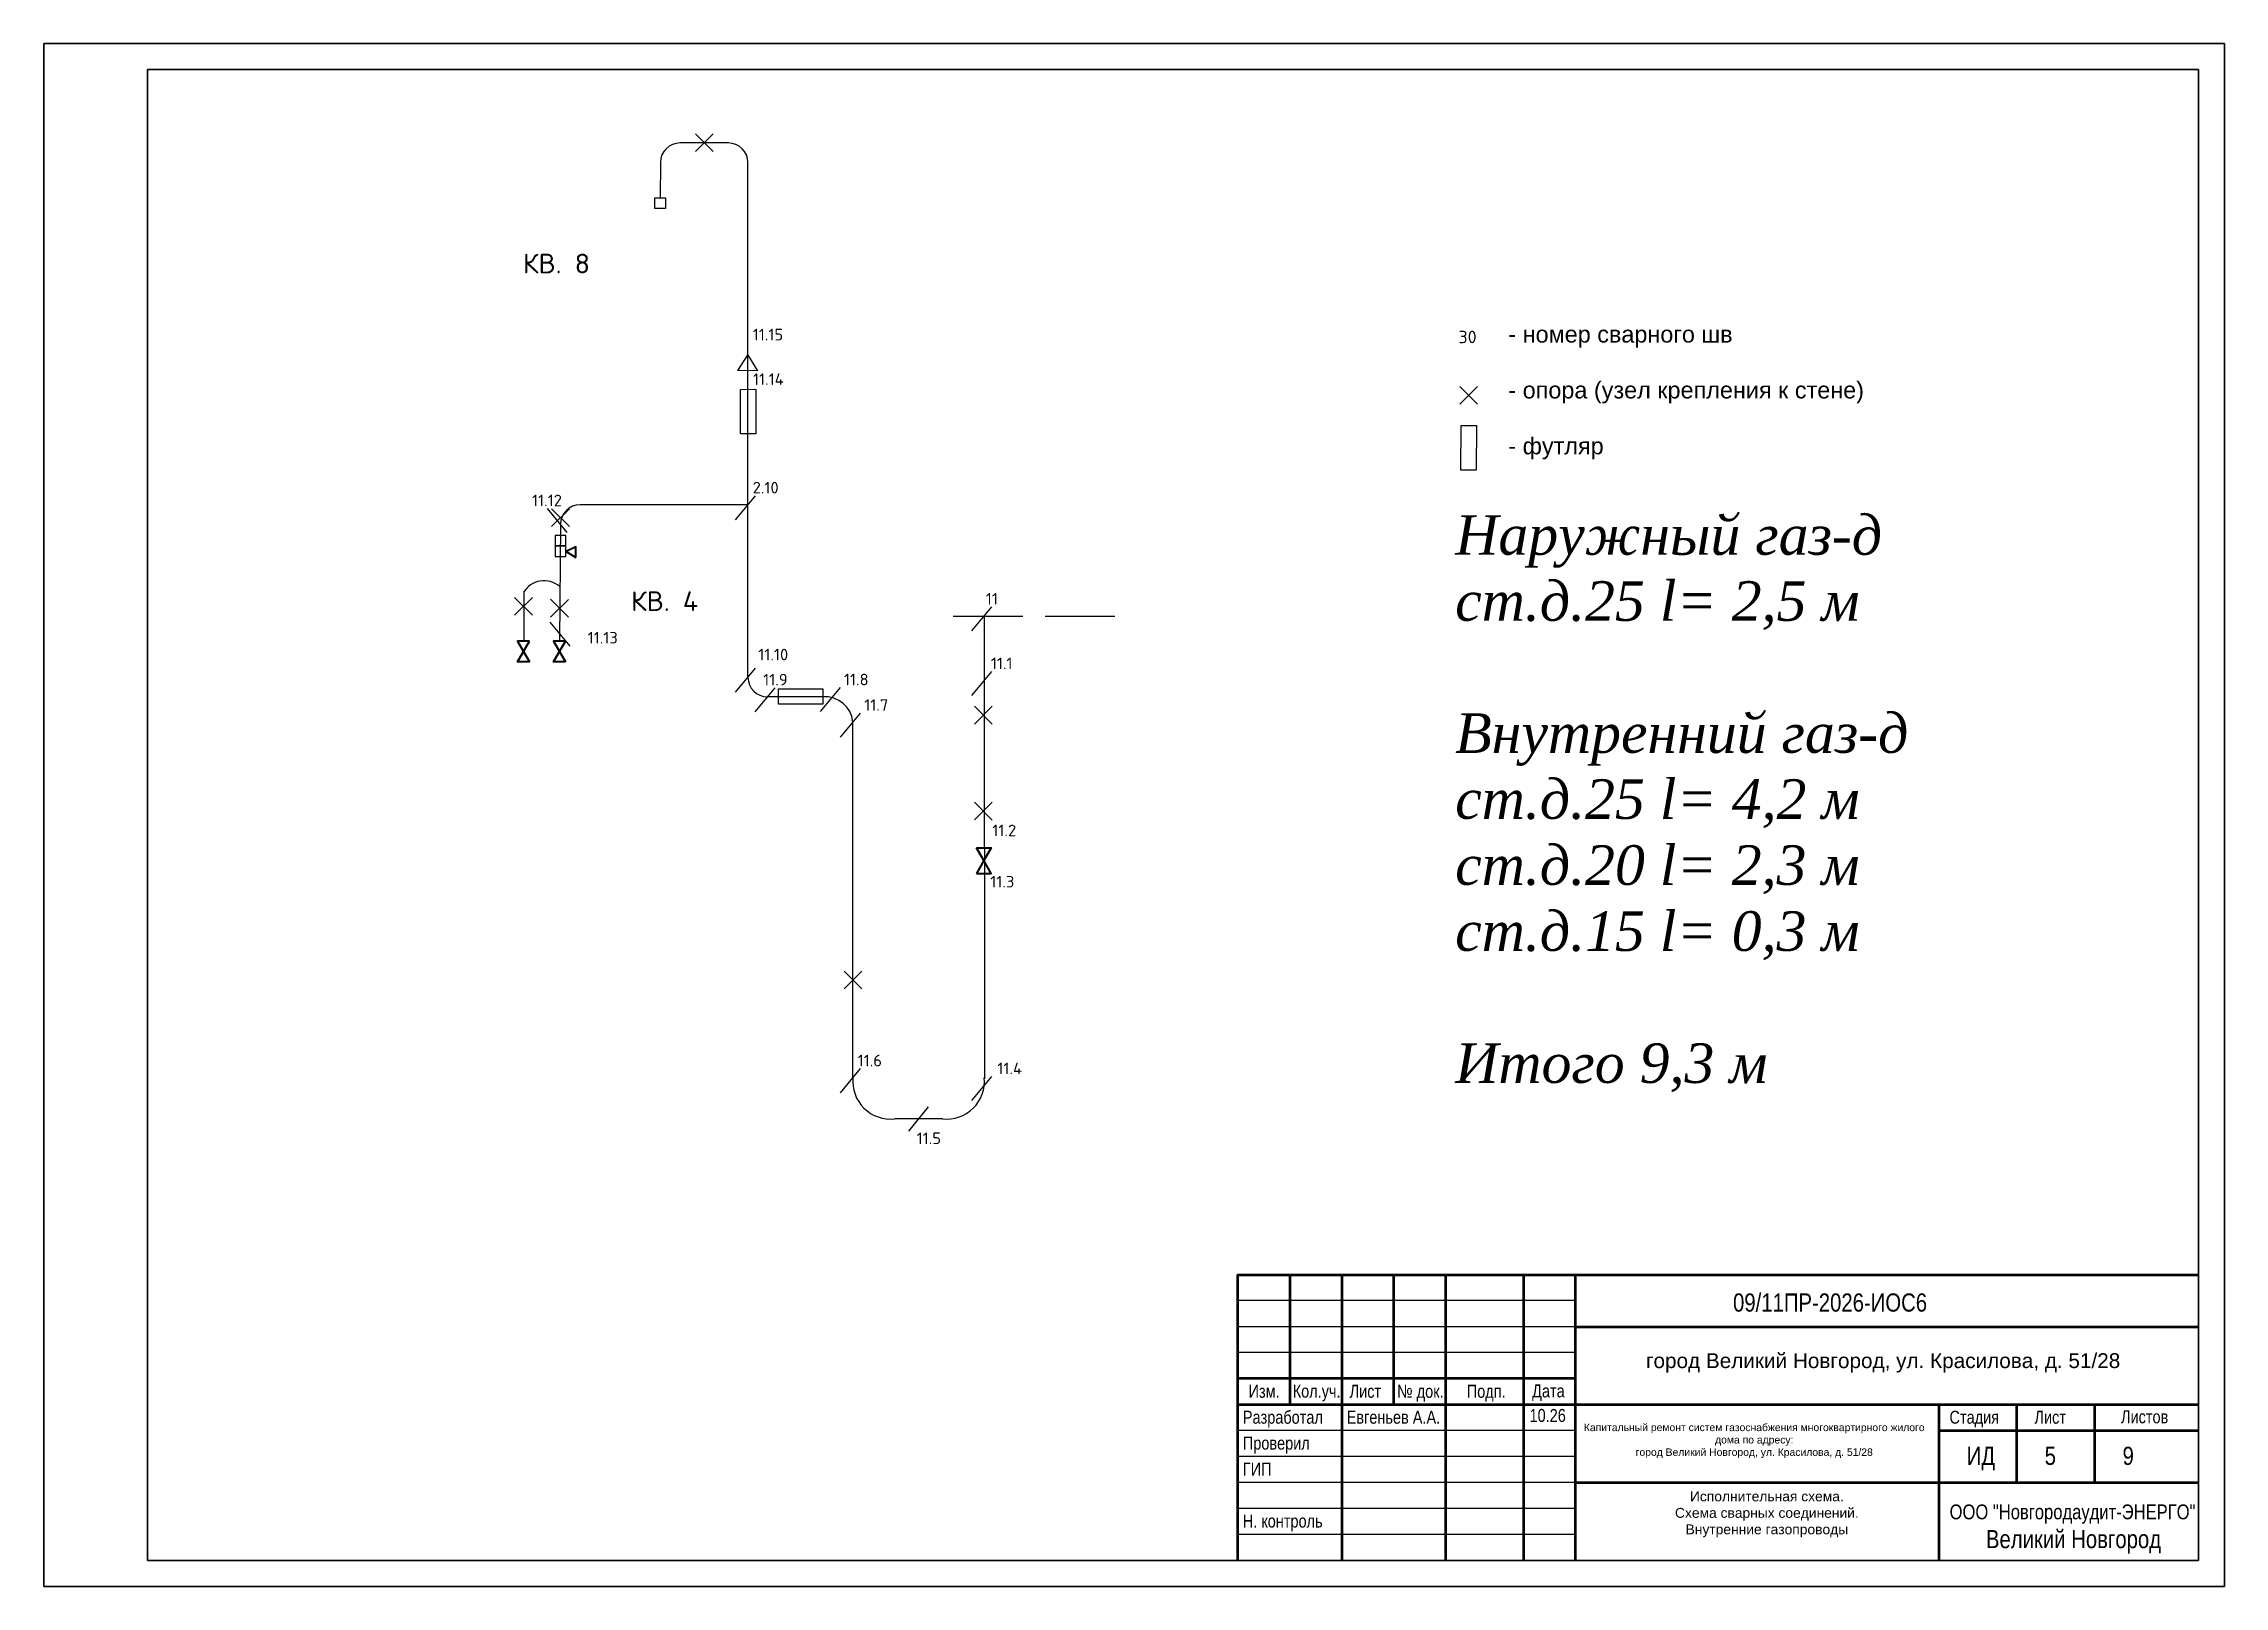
# Model space of a CAD drawing. Header units: inches. Extents: x -18856 to -7743, y 17097 to 24956.
import ezdxf
from ezdxf.enums import TextEntityAlignment as Align

# ---------------------------------------------------------------- set-up
doc = ezdxf.new("R2010")
doc.units = ezdxf.units.IN
doc.header["$MEASUREMENT"] = 0
doc.linetypes.add('ACAD_ISO02W100', pattern=[15, 12, -3])
doc.layers.get('0').update_dxf_attribs({"true_color": 0x000000})
for name, color, linetype, lineweight in [('анп Рамка жирная', 7, 'Continuous', 50), ('ГП_Таbлицы', 7, 'Continuous', 50), ('Трубы', 7, 'Continuous', 40)]:
    doc.layers.add(name, color=color, linetype=linetype, lineweight=lineweight)
doc.styles.add('ISO', font='arial.ttf')
doc.styles.add('PROFIL', font='simplex.shx')
doc.styles.get("Standard").update_dxf_attribs({"font": 'arial.ttf'})

msp = doc.modelspace()

# ---------------------------------------------------------------- linework, layer by layer
at = {"color": 18, "true_color": 0x000000}
for p, q in [((-15367, 24450), (-15613, 24450)), ((-15713, 24350), (-15714, 24171)), ((-15267, 23843), (-15267, 24350)), ((-15267, 22607), (-15267, 23843)), ((-15267, 22607), (-16122, 22607)), ((-15267, 21729), (-15267, 22607)), ((-16410, 22160), (-16410, 21914)), ((-14222, 22039), (-13866, 22039)), ((-14064, 22038), (-14062, 19683)), ((-13753, 22039), (-13398, 22039)), ((-14885, 21629), (-15167, 21629)), ((-14732, 19689), (-14732, 21500)), ((-14276, 19479), (-14519, 19479))]:
    msp.add_line(p, q, dxfattribs=at)
at = {"color": 0}
for p, q in [((-15535, 24406), (-15444, 24496)), ((-15535, 24496), (-15444, 24406)), ((-15267, 23372), (-15320, 23291)), ((-15217, 23289), (-15267, 23372)), ((-15217, 23289), (-15320, 23291)), ((-11640, 23120), (-11549, 23210)), ((-11640, 23210), (-11549, 23120)), ((-16188, 22466), (-16289, 22588)), ((-16177, 22496), (-16268, 22586)), ((-16177, 22586), (-16268, 22496)), ((-15330, 22530), (-15229, 22653)), ((-16222, 22508), (-16228, 21914)), ((-16365, 22044), (-16456, 22135)), ((-16365, 22135), (-16456, 22044)), ((-16182, 22035), (-16273, 22126)), ((-16182, 22125), (-16273, 22035)), ((-16173, 21887), (-16275, 22009)), ((-14127, 21965), (-14025, 22087)), ((-15330, 21653), (-15229, 21775)), ((-15230, 21553), (-15129, 21675)), ((-14897, 21554), (-14795, 21677)), ((-14127, 21636), (-14025, 21758)), ((-14112, 21490), (-14022, 21581)), ((-14112, 21581), (-14022, 21490)), ((-14796, 21423), (-14694, 21546)), ((-14112, 21002), (-14022, 21092)), ((-14112, 21092), (-14022, 21001)), ((-14777, 20141), (-14687, 20232)), ((-14777, 20232), (-14687, 20141)), ((-14796, 19612), (-14694, 19735)), ((-14126, 19572), (-14024, 19695)), ((-14448, 19417), (-14347, 19540))]:
    msp.add_line(p, q, dxfattribs=at)
for points in [[(-15741, 24171), (-15687, 24171), (-15687, 24117), (-15741, 24117)], [(-15305, 22969), (-15305, 23195), (-15227, 23196), (-15227, 22969)], [(-11634, 22784), (-11633, 23011), (-11555, 23011), (-11556, 22784)], [(-16195, 22451), (-16249, 22451), (-16249, 22397), (-16195, 22397)], [(-16195, 22397), (-16249, 22397), (-16249, 22343), (-16195, 22343)], [(-14885, 21591), (-15112, 21591), (-15112, 21669), (-14885, 21669)]]:
    msp.add_lwpolyline(points, close=True, dxfattribs=at)
at = {"color": 0, "lineweight": 40}
for points in [[(-16144, 22338), (-16144, 22393), (-16194, 22369)], [(-16381, 21913), (-16442, 21913), (-16411, 21860)], [(-16197, 21913), (-16258, 21913), (-16228, 21860)], [(-16381, 21807), (-16442, 21807), (-16411, 21860)], [(-16197, 21807), (-16258, 21807), (-16228, 21860)], [(-14103, 20860), (-14027, 20860), (-14065, 20795)], [(-14103, 20729), (-14027, 20729), (-14065, 20795)]]:
    msp.add_lwpolyline(points, close=True, dxfattribs=at)
at = {"color": 18, "true_color": 0x000000}
for centre, radius, start, end in [((-15613, 24350), 100, 90, 180), ((-15367, 24350), 100, 0, 90), ((-16122, 22507), 100, 90, 179.4912), ((-15167, 21729), 100, 180, 270), ((-14875, 21486), 143, 5.5216, 93.8913), ((-14541, 19670), 192, 174.4405, 276.4466), ((-14254, 19670), 192, 263.5534, 5.5595)]:
    msp.add_arc(centre, radius, start, end, dxfattribs=at)
at = {"color": 0}
msp.add_arc((-16306, 22098), 122, 50.1302, 148.9091, dxfattribs=at)
at = {"layer": 'анп Рамка жирная', "color": 7, "lineweight": 30, "ltscale": 0.001}
for p, q in [((-18856, 24956), (-7743, 24956)), ((-18856, 17097), (-18856, 24956)), ((-7743, 24956), (-18856, 24956)), ((-7743, 24956), (-7743, 17097)), ((-18327, 17230), (-18327, 24824)), ((-18327, 24824), (-7875, 24824)), ((-7875, 24824), (-7875, 17230)), ((-7875, 17230), (-18327, 17230)), ((-7743, 17097), (-18856, 17097))]:
    msp.add_line(p, q, dxfattribs=at)
at = {"layer": 'анп Рамка жирная', "color": 0, "lineweight": 30, "ltscale": 0.001}
msp.add_line((-7743, 17097), (-7743, 24956), dxfattribs=at)
at = {"layer": 'ГП_Таbлицы', "color": 7}
for p, q in [((-12506, 18685), (-12506, 18023)), ((-12241, 18685), (-12241, 17230)), ((-11977, 18685), (-11977, 18023)), ((-11712, 18685), (-11712, 17230)), ((-11315, 18685), (-11315, 17230)), ((-11051, 18685), (-11051, 17230)), ((-11051, 18420), (-7875, 18420)), ((-11051, 18156), (-12771, 18156)), ((-12771, 18023), (-7875, 18023)), ((-9198, 18023), (-9198, 17230)), ((-8802, 18023), (-8802, 17627)), ((-8405, 18023), (-8405, 17627)), ((-9198, 17891), (-7875, 17891)), ((-11051, 17627), (-7875, 17627))]:
    msp.add_line(p, q, dxfattribs=at)
at = {"layer": 'ГП_Таbлицы', "color": 7, "lineweight": -3}
for p, q in [((-11051, 18553), (-12771, 18553)), ((-11051, 18420), (-12771, 18420)), ((-11051, 18288), (-12771, 18288)), ((-11051, 17891), (-12771, 17891)), ((-11051, 17759), (-12771, 17759)), ((-11051, 17627), (-12771, 17627)), ((-11051, 17494), (-12771, 17494)), ((-11051, 17362), (-12771, 17362))]:
    msp.add_line(p, q, dxfattribs=at)
at = {"layer": 'ГП_Таbлицы', "color": 7}
msp.add_lwpolyline([(-12771, 17230), (-12771, 18685), (-7875, 18685)], dxfattribs=at)

# ---------------------------------------------------------------- texts
at = {"color": 0, "style": 'PROFIL'}
for s, height, p in [('КВ. 8', 100, (-16243, 23836)), ('11.15', 59, (-15165, 23474)), ('30', 63.9, (-11600, 23462)), ('11.14', 59, (-15163, 23247)), ('2.10', 59, (-15177, 22694)), ('11.12', 59, (-16291, 22629)), ('КВ. 4', 100, (-15692, 22116)), ('11', 59, (-14024, 22128)), ('11.13', 59, (-16007, 21930)), ('11.10', 59, (-15138, 21844)), ('11.1', 59, (-13974, 21799)), ('11.9', 59, (-15127, 21716)), ('11.8', 59, (-14715, 21717)), ('11.7', 59, (-14613, 21587)), ('11.2', 59, (-13961, 20948)), ('11.3', 59, (-13971, 20687)), ('11.6', 59, (-14646, 19776)), ('11.4', 59, (-13933, 19736)), ('11.5', 59, (-14345, 19380))]:
    msp.add_text(s, height=height, dxfattribs=at).set_placement(p, align=Align.MIDDLE)
at = {"insert": (-11889, 23661), "char_height": 85.38, "attachment_point": 1}
msp.add_mtext_dynamic_manual_height_columns('\\P               - номер сварного шв\\P\\P               - опора (узел крепления к стене)\\P\\P               - футляр', width=4332.81, gutter_width=2.67, heights=[0], dxfattribs=at)
at = {"lineweight": 25, "insert": (-11663, 22554), "char_height": 201.74, "width": 3302.93, "attachment_point": 1}
msp.add_mtext('{\\fTimes New Roman|b0|i1|c204|p18;Наружный газ-д\\Pст.д.25 \\fTimes New Roman|b0|i1|c0|p18;l= \\fTimes New Roman|b0|i1|c204|p18;2,5 м\\P\\PВнутренний газ-д\\Pст.д.25 l= 4,2 м\\Pст.д.20 l= 2,3 м\\Pст.д.15 l= 0,3 м\\P\\PИтого 9,3 м}', dxfattribs=at)
at = {"layer": 'ГП_Таbлицы', "color": 7, "style": 'ISO', "width": 0.8}
for s, height, p in [('09/11ПР-2026-ИОС6', 92.61, (-10247, 18497)), ('Изм.', 66.1, (-12716, 18058)), ('Кол.уч.', 66.1, (-12491, 18059)), ('Лист', 66.1, (-12201, 18058)), ('№ док.', 66.1, (-11959, 18058)), ('Подп.', 66.1, (-11604, 18058)), ('Дата', 66.1, (-11271, 18060)), ('Разработал', 66.1, (-12745, 17926)), ('Евгеньев А.А.', 66.15, (-12216, 17926)), ('10.26', 66.1, (-11284, 17935)), ('Стадия', 66.1, (-9144, 17926)), ('Лист', 66.1, (-8711, 17926)), ('Листов', 66.1, (-8270, 17928)), ('Проверил', 66.1, (-12745, 17794)), ('ИД', 92.6, (-9056, 17716)), ('5', 92.6, (-8659, 17716)), ('9', 92.6, (-8262, 17716)), ('ГИП', 66.1, (-12745, 17662)), ('Н. контроль', 66.15, (-12745, 17397))]:
    msp.add_text(s, height=height, dxfattribs=at).set_placement(p)
for s, height, p in [('ООО "Новгородаудит-ЭНЕРГО"', 75.6, (-8517, 17439)), ('Великий Новгород', 92.61, (-8512, 17292))]:
    msp.add_text(s, height=height, dxfattribs=at).set_placement(p, align=Align.CENTER)
at = {"layer": 'Трубы', "linetype": 'ACAD_ISO02W100', "attachment_point": 1}
for s, width, insert, char_height in [('\\pxt26;город Великий Новгород, ул. Красилова, д. 51/28', 3046.88, (-10691, 18285), 75.6), ('\\pxa0.66667,sm1,qc;Капитальный ремонт систем газоснабжения многоквартирного жилого дома по адресу:\\P\\pa0.25,s*,t26;город Великий Новгород, ул. Красилова, д. 51/28', 1770, (-11024, 17926), 37.8), ('\\pxa0.66667,sm1,qc;Исполнительная схема.\\PСхема сварных соединений.\\PВнутренние газопроводы', 1916.71, (-11033, 17581), 50.4)]:
    msp.add_mtext_dynamic_manual_height_columns(s, width=width, gutter_width=3.15, heights=[0], dxfattribs=dict(at, insert=insert, char_height=char_height))

doc.saveas('drawing.dxf')
